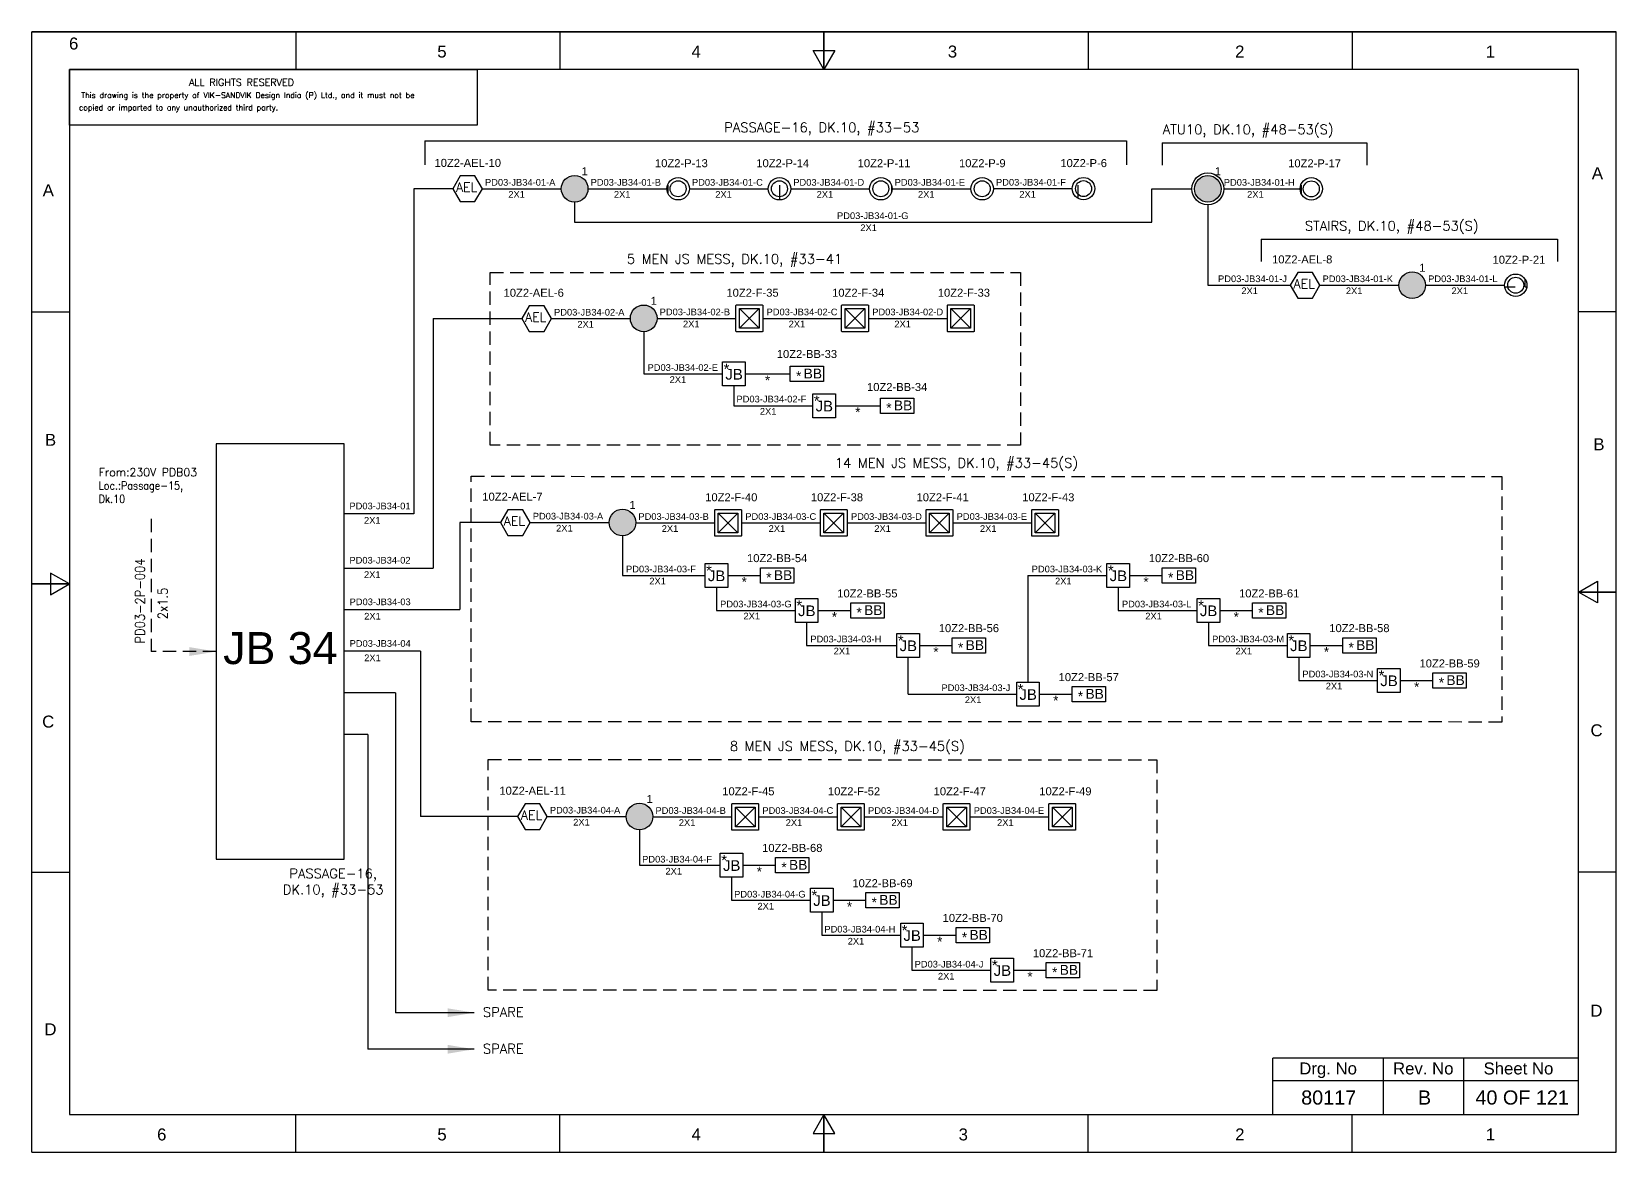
# Model space of a CAD drawing. Header units: inches. Extents: x -3311 to 1429, y -713 to 2436.
# Drawn here: x -2319.5 to -2022.5, y 1220.8 to 1430.8 of the extents above; entities that cross this region are included whole.
import ezdxf
from ezdxf.enums import TextEntityAlignment as Align

# ---------------------------------------------------------------- set-up
doc = ezdxf.new("R2010")
doc.units = ezdxf.units.IN
doc.linetypes.add('HIDDEN', pattern=[0.375, 0.25, -0.125])
doc.linetypes.add('SOLID', pattern=[0])
for name, color, linetype in [('BB', 7, 'Continuous'), ('Fmount', 7, 'Continuous'), ('LINE', 3, 'SOLID')]:
    doc.layers.add(name, color=color, linetype=linetype)
for name, color, linetype, lineweight in [('ELEC_TXT-025', 1, 'Continuous', 25), ('HEL-025', 1, 'Continuous', 25), ('HEL-035', 2, 'Continuous', 35)]:
    doc.layers.add(name, color=color, linetype=linetype, lineweight=lineweight)
doc.styles.add('_NORMAL', font='arial.ttf')
doc.styles.add('ROMAN S', font='romans.shx')
doc.styles.add('ROMANS', font='simplex.shx', dxfattribs={"width": 0.88})
doc.styles.get("Standard").update_dxf_attribs({"font": 'arial.ttf'})
doc.dimstyles.get("Standard").update_dxf_attribs({"dimtxt": 0.18, "dimasz": 0.18, "dimexe": 0.18, "dimexo": 0.0625, "dimgap": 0.09, "dimtad": 0, "dimtih": 1, "dimtoh": 1, "dimdec": 4, "dimzin": 0, "dimdsep": 46, "dimtxsty": 'Standard', "dimcen": 0.09, "dimadec": 0, "dimazin": 0, "dimtfac": 1, "dimtdec": 4, "dimtofl": 0, "dimtmove": 0, "dimatfit": 3, "dimfxl": 1, "dimtolj": 1, "dimtzin": 0, "dimarcsym": 0})
pattern_1 = [(0, (0, 0), (0, 6.985), [5.08, -1.905]), (90, (0, 0), (-6.985, 4e-16), [5.08, -1.905])]

# ---------------------------------------------------------------- blocks, each defined once
blk = doc.blocks.new('fr')
at = {"color": 7, "linetype": 'Continuous'}
for p, q in [((33763.99041882888, 4500.404704292372), (33466.99094982888, 4500.404704292372)), ((33466.99094982888, 4500.404704292372), (33763.99041882888, 4500.404704292372)), ((33466.99094982888, 4290.333634292372), (33466.99094982888, 4500.404704292372)), ((33516.49086132888, 4500.404704292372), (33516.49086132888, 4493.331604292372)), ((33565.99077282888, 4500.404704292372), (33565.99077282888, 4493.331604292372)), ((33615.49068432888, 4500.404704292372), (33615.49068432888, 4493.331604292372)), ((33615.49068432888, 4493.331604292372), (33615.49068432888, 4500.404704292372)), ((33615.49068432888, 4500.404704292372), (33615.49068432888, 4493.331604292372)), ((33664.99059582888, 4500.404704292372), (33664.99059582888, 4493.331604292372)), ((33714.49050732888, 4500.404704292372), (33714.49050732888, 4493.331604292372)), ((33763.99041882888, 4290.333634292372), (33763.99041882888, 4500.404704292372)), ((33763.99041882888, 4290.333634292372), (33763.99041882888, 4500.404704292372)), ((33615.49068432888, 4493.331604292372), (33613.44882182088, 4496.868154292371)), ((33613.44882182088, 4496.868154292371), (33617.53254683689, 4496.868154292371)), ((33617.53254683689, 4496.868154292371), (33615.49068432888, 4493.331604292372)), ((33756.91731882888, 4493.331604292372), (33474.06404982888, 4493.331604292372)), ((33474.06404982888, 4493.331604292372), (33474.06404982888, 4297.406734292372)), ((33756.91731882888, 4297.406734292372), (33756.91731882888, 4493.331604292372)), ((33466.99094982888, 4447.886936792373), (33474.06404982888, 4447.886936792373)), ((33763.99041882888, 4447.886936792373), (33756.91731882888, 4447.886936792373)), ((33474.06404982888, 4396.869169292371), (33470.52749982888, 4398.911031800373)), ((33470.52749982888, 4398.911031800373), (33470.52749982888, 4394.827306784372)), ((33466.99094982888, 4396.869169292371), (33474.06404982888, 4396.869169292371)), ((33474.06404982888, 4396.869169292371), (33466.99094982888, 4396.869169292371)), ((33466.99094982888, 4396.869169292371), (33474.06404982888, 4396.869169292371)), ((33470.52749982888, 4394.827306784372), (33474.06404982888, 4396.869169292371)), ((33756.91731882888, 4395.369169292371), (33760.45386882887, 4397.411031800371)), ((33760.45386882887, 4397.411031800371), (33760.45386882887, 4393.327306784372)), ((33763.99041882888, 4395.369169292371), (33756.91731882888, 4395.369169292371)), ((33760.45386882887, 4393.327306784372), (33756.91731882888, 4395.369169292371)), ((33756.91731882888, 4395.369169292371), (33763.99041882888, 4395.369169292371)), ((33763.99041882888, 4395.369169292371), (33756.91731882888, 4395.369169292371)), ((33466.99094982888, 4342.851401792372), (33474.06404982888, 4342.851401792372)), ((33763.99041882888, 4342.851401792372), (33756.91731882888, 4342.851401792372)), ((33474.06404982888, 4297.406734292372), (33756.91731882888, 4297.406734292372)), ((33516.49086132888, 4290.333634292372), (33516.49086132888, 4297.406734292372)), ((33565.99077282888, 4290.333634292372), (33565.99077282888, 4297.406734292372)), ((33615.49068432888, 4297.406734292372), (33613.44882182088, 4293.870184292372)), ((33615.49068432888, 4290.333634292372), (33615.49068432888, 4297.406734292372)), ((33617.53254683689, 4293.870184292372), (33615.49068432888, 4297.406734292372)), ((33615.49068432888, 4297.406734292372), (33615.49068432888, 4290.333634292372)), ((33615.49068432888, 4290.333634292372), (33615.49068432888, 4297.406734292372)), ((33664.99059582888, 4290.333634292372), (33664.99059582888, 4297.406734292372)), ((33714.49050732888, 4290.333634292372), (33714.49050732888, 4297.406734292372)), ((33613.44882182088, 4293.870184292372), (33617.53254683689, 4293.870184292372)), ((33466.99094982888, 4290.333634292372), (33763.99041882888, 4290.333634292372)), ((33466.99094982888, 4290.333634292372), (33763.99041882888, 4290.333634292372))]:
    blk.add_line(p, q, dxfattribs=at)
at = {"color": 7, "style": '_NORMAL'}
for s, p in [('6', (33474.85554122253, 4498.184568051995)), ('5', (33543.88086868043, 4496.684568051995)), ('4', (33591.52292783513, 4496.684568051995)), ('3', (33639.57026672662, 4496.684568051994)), ('2', (33693.41447692277, 4496.684568051995)), ('1', (33740.39470872623, 4496.684568051995)), ('A', (33760.45386882887, 4473.878661882723)), ('A', (33470.10256842159, 4470.684646417788)), ('B', (33470.52499920517, 4423.895143770592)), ('B', (33760.73536651571, 4423.056339053171)), ('C', (33470.08476970382, 4371.074991954313)), ('C', (33760.28539060379, 4369.440827315858)), ('D', (33760.2726824658, 4316.886883350412)), ('D', (33470.50885169667, 4313.392487638034)), ('6', (33491.36728552911, 4293.686598051996)), ('5', (33543.89261298701, 4293.686598051996)), ('4', (33591.53467214172, 4293.686598051996)), ('3', (33641.59491144936, 4293.686598051996)), ('2', (33693.42622122935, 4293.686598051996)), ('1', (33740.40645303282, 4293.686598051996))]:
    blk.add_text(s, height=2.245709249999999, dxfattribs=at).set_placement(p, align=Align.MIDDLE_CENTER)
blk = doc.blocks.new('A$C4BAD7D21')
at = {"layer": 'HEL-025'}
blk.add_lwpolyline([(-34000.00013845507, -7.23888515495e-05), (-34000.00013845501, 2086.008166713233), (-18713.72949524718, 2086.008166713277), (-18713.72949524724, -7.23888078937e-05)], close=True, dxfattribs=at)
at = {"layer": 'HEL-025', "style": 'ROMANS'}
for s, p in [('This drawing is the property of VIK-SANDVIK Design India (P) Ltd., and it must not be', (-33557.56104603212, 1015.847137906297)), (' copied or imparted to any unauthorized third party.', (-33784.71575493622, 550.1417873854515))]:
    blk.add_text(s, height=210, dxfattribs=at).set_placement(p)
at = {"layer": 'HEL-035', "style": 'ROMANS'}
blk.add_text('     ALL RIGHTS RESERVED', height=262.5, dxfattribs=at).set_placement((-30497.35732344113, 1475.667350434829))
blk = doc.blocks.new('FIXED_KEY_SWITCH')
h = blk.add_hatch(color=1)
h.dxf.hatch_style = 1
edge = h.paths.add_edge_path()
edge.add_arc((848.1293472096052, 1737.458094578189), 2.5, 0, 360)
at = {"color": 1}
blk.add_circle((848.1293472096052, 1737.458094578189), 2.5, dxfattribs=at)
at = {"color": 7, "insert": (849.4370786624187, 1741.499464984656), "char_height": 1.5, "attachment_point": 1, "style": '_NORMAL'}
blk.add_mtext_dynamic_manual_height_columns('1', width=1.5, gutter_width=7.5, heights=[0], dxfattribs=at)
blk = doc.blocks.new('SWT')
blk.add_blockref('FIXED_KEY_SWITCH', (0, 0))
blk.add_attdef('TAG_NO', (844.5529265958943, 1741.112352781243), '', height=1.5)
blk = doc.blocks.new('AEL')
at = {"color": 4}
blk.add_lwpolyline([(989.9752931674598, -190.0937488762077), (992.7522595313308, -190.0937488762077), (994.140742713266, -187.6888254596407), (992.7522595313308, -185.2839020430737), (989.9752931674598, -185.2839020430737), (988.5868099855245, -187.6888254596407)], close=True, dxfattribs=at)
at = {"color": 4, "style": 'ROMANS'}
blk.add_text('AEL', height=1.725, dxfattribs=at).set_placement((989.1959836497424, -188.2711585409042))
blk = doc.blocks.new('AEL_L')
blk.add_blockref('AEL', (0, 0))
blk.add_attdef('TAG_NO', (986.5509174898416, -183.5896636619281), '', height=1.5)
blk = doc.blocks.new('1')
h = blk.add_hatch()
h.set_pattern_fill('ANGLE', color=6)
h.set_pattern_definition(pattern_1)
h.paths.add_polyline_path([(303.2302353130694, 2044.429466900096, 1), (306.2249300712715, 2044.429466900096, 1)], flags=0)
h.paths.add_polyline_path([(302.6275826921704, 2044.429466900096, 1), (306.8275826921705, 2044.429466900096, 1)])
h.paths.add_polyline_path([(306.2249300712715, 2044.429466900096, -1), (303.2302353130694, 2044.429466900096, -1)], flags=16)
h = blk.add_hatch()
h.set_pattern_fill('ANGLE', color=6)
h.set_pattern_definition(pattern_1)
h.paths.add_polyline_path([(303.2302353130694, 2044.429466900096, 1), (306.2249300712715, 2044.429466900096, 1)])
at = {"color": 6}
for radius in [2.099999999999999, 1.497347379101032]:
    blk.add_circle((304.7275826921705, 2044.429466900096), radius, dxfattribs=at)
blk = doc.blocks.new('LED PENDENT LIGHT 15W')
blk.add_blockref('1', (0, 0))
blk.add_attdef('TAG_NO', (301.6269754207697, 2048.098214413763), '', height=1.5)
blk = doc.blocks.new('LED FLUSH MOUNT')
for p, q in [((114817.5814173525, 79431.82363872256), (114604.2757797349, 79218.75747545897)), ((114604.2757797349, 79431.82363872256), (114817.5814173525, 79218.75747545897))]:
    blk.add_line(p, q)
blk.add_lwpolyline([(114571.9285985437, 79470.29055709078), (114849.9285985437, 79470.29055709078, -0.4142135623730951), (114855.9285985437, 79464.29055709078), (114855.9285985437, 79186.29055709078, -0.4142135623730951), (114849.9285985437, 79180.29055709078), (114571.9285985437, 79180.29055709078, -0.4142135623730951), (114565.9285985437, 79186.29055709078), (114565.9285985437, 79464.29055709078, -0.4142135623730951)], format="xyb", close=True)
blk.add_lwpolyline([(114604.2757797349, 79431.82363872256), (114817.5814173525, 79431.82363872256), (114817.5814173525, 79218.75747545897), (114604.2757797349, 79218.75747545897)], close=True)
blk = doc.blocks.new('LED Flush Mounted Light 22W')
blk.add_blockref('LED FLUSH MOUNT', (0, 0))
at = {"style": 'ROMANS', "width": 0.7}
blk.add_attdef('TAG_NO.:', (113905.2667606234, 79578.64476839203), '', height=250, dxfattribs=at)
blk = doc.blocks.new('JB')
blk.add_lwpolyline([(1661.354836109819, 1973.015490007485), (1665.586223044087, 1973.015490007485), (1665.586223044087, 1968.503420436695), (1661.354836109819, 1968.503420436695)], close=True)
at = {"color": 7}
for s, p in [('*', (1661.53748470097, 1970.678877920027)), ('JB', (1661.872987417942, 1969.694719180602))]:
    blk.add_text(s, height=2, dxfattribs=at).set_placement(p)
blk = doc.blocks.new('JB_FOR_BUNKLIGHT')
blk.add_blockref('JB', (0, 0))
blk.add_attdef('TAG_NO:', (1659.455903581978, 1975.187334368848), '', height=1.5)
blk = doc.blocks.new('bunk_light')
blk.add_lwpolyline([(17772.6153376319, 202985.8680182989), (18111.61633732123, 202985.8680182989), (18111.61633732123, 202830.1958095438), (17772.6153376319, 202830.1958095438)], close=True)
at = {"char_height": 100, "attachment_point": 1}
for s, insert in [('*', (17831.10352993814, 202936.6558869556)), ('BB', (17909.15859820797, 202961.6062440904))]:
    blk.add_mtext_dynamic_manual_height_columns(s, width=182.5954301011697, gutter_width=7.5, heights=[0], dxfattribs=dict(at, insert=insert))
blk = doc.blocks.new('LED_BUNK _LIGHT')
at = {"xscale": 0.8, "yscale": 0.8, "zscale": 0.8}
blk.add_blockref('bunk_light', (4435.88410588033, 38936.16159859719), dxfattribs=at)
at = {"style": 'ROMAN S', "width": 0.7}
blk.add_attdef('TAG_NO:', text='', height=250, dxfattribs=at).set_placement((18766.52006118232, 201415.2856696852), align=Align.CENTER)

msp = doc.modelspace()

# ---------------------------------------------------------------- linework, layer by layer
for p, q in [((-2107.666471107646, 1409.994543867156), (-2069.300999687061, 1409.994543867156)), ((-2247.910681118706, 1401.398937916406), (-2247.910681118706, 1340.461602202006)), ((-2240.631609570507, 1401.398937916406), (-2247.910681118706, 1401.398937916406)), ((-2099.10576826792, 1398.401917621694), (-2099.10576826792, 1383.304031497043)), ((-2089.119190303933, 1391.922502721701), (-2033.583187998914, 1391.922502721701)), ((-2185.812346739629, 1366.683198506467), (-2177.371114191242, 1366.683198506467)), ((-2168.901236266242, 1360.720184410766), (-2160.460003717854, 1360.720184410766)), ((-2231.67334119325, 1338.822752314874), (-2239.316231247524, 1338.822752314874)), ((-2239.316231247524, 1338.822752314874), (-2239.316231247524, 1322.4929240361)), ((-2189.096631021896, 1328.906845310165), (-2182.951039879118, 1328.906845310165)), ((-2132.814260301893, 1328.906845310164), (-2132.814260301893, 1308.908882952509)), ((-2113.78745636137, 1328.906845310164), (-2107.641865218591, 1328.906845310164)), ((-2172.185520548508, 1322.34585257815), (-2166.039929405729, 1322.34585257815)), ((-2096.876345887981, 1322.345852578149), (-2090.730754745202, 1322.345852578149)), ((-2153.158716607987, 1315.784859846136), (-2147.013125465208, 1315.784859846136)), ((-2079.965235414594, 1315.784859846134), (-2073.819644271815, 1315.784859846134)), ((-2246.694907559859, 1314.691292900166), (-2260.969383749448, 1314.691292900167)), ((-2246.694907559859, 1314.691292900167), (-2246.694907559859, 1283.705527969649)), ((-2251.368546461991, 1306.889661764235), (-2260.969383749448, 1306.889661764235)), ((-2251.368546461991, 1306.889661764235), (-2251.368546461991, 1246.940067901166)), ((-2063.054124941206, 1309.22386711412), (-2056.908533798427, 1309.22386711412)), ((-2130.698566834757, 1306.652848167113), (-2124.552975691979, 1306.652848167113)), ((-2256.555886179957, 1299.088030628302), (-2260.969383749448, 1299.088030628302)), ((-2256.555886179957, 1299.088030628303), (-2256.555886179957, 1240.084439001367)), ((-2228.470875533879, 1283.705527969649), (-2246.694907559859, 1283.705527969649)), ((-2186.260848340266, 1274.588100825243), (-2180.115257197487, 1274.588100825243)), ((-2169.349737866878, 1268.027108093228), (-2163.204146724099, 1268.027108093228)), ((-2152.43862739349, 1261.466115361213), (-2146.293036250711, 1261.466115361213)), ((-2135.527516920103, 1254.905122629198), (-2129.381925777324, 1254.905122629198))]:
    msp.add_line(p, q)
at = {"color": 7, "linetype": 'Continuous'}
for p, q in [((-2029.62024122419, 1238.437501925578), (-2086.939115727905, 1238.437501925578)), ((-2086.939115727905, 1227.841727110023), (-2086.939115727905, 1238.437501925578)), ((-2066.16651407233, 1227.841727110023), (-2066.16651407233, 1238.437501925578)), ((-2051.150244316711, 1227.841727110023), (-2051.150244316711, 1238.437501925578)), ((-2086.939115727905, 1234.2547068541), (-2029.62024122419, 1234.2547068541))]:
    msp.add_line(p, q, dxfattribs=at)
at = {"linetype": 'HIDDEN', "ltscale": 10}
for points in [[(-2233.594120157323, 1385.719588682947), (-2134.22666363142, 1385.680142462265), (-2134.22666363142, 1353.31792814803), (-2233.594120157323, 1353.35737436871)], [(-2237.176320053361, 1347.491045138979), (-2044.009627169988, 1347.451598918298), (-2044.009627169988, 1301.432680098454), (-2237.176320053361, 1301.472126319134)], [(-2234.013202586971, 1294.394529590006), (-2108.689324711781, 1294.355083369326), (-2108.689324711781, 1251.120161156315), (-2234.013202586971, 1251.159607376996)]]:
    msp.add_lwpolyline(points, close=True, dxfattribs=at)
msp.add_lwpolyline([(-2260.969383749448, 1353.591945147664), (-2284.971660004626, 1353.591945147664), (-2284.971660004626, 1275.691025861472), (-2260.969383749448, 1275.691025861472)], close=True)
msp.add_lwpolyline([(-2297.176626777696, 1339.519278821595), (-2297.176626777696, 1314.641485504568)], dxfattribs=at)
at = {"layer": 'LINE', "color": 0}
for p, q in [((-2245.830547944864, 1410.370168111222), (-2245.830547944864, 1405.870168111222)), ((-2245.830547944864, 1410.370168111222), (-2114.370224484016, 1410.370168111223)), ((-2114.370224484016, 1410.370168111222), (-2114.370224484016, 1405.870168111222)), ((-2107.666471107646, 1409.994543867156), (-2107.666471107646, 1405.804994058351)), ((-2069.300999687061, 1409.994543867156), (-2069.300999687061, 1405.804994058351)), ((-2235.077676842765, 1401.398937916406), (-2220.28225983651, 1401.398937916406)), ((-2217.782259880274, 1398.898470135793), (-2217.782259880274, 1395.12618457004)), ((-2215.282259880273, 1401.398470135793), (-2200.486842874019, 1401.398470135793)), ((-2196.286842947378, 1401.397915067177, -0.0270609315187806), (-2181.491425941123, 1401.397915067177, -0.0270609315187806)), ((-2177.291425941122, 1401.397915067177, -0.0541218630375612), (-2162.496008934867, 1401.397915067177, -0.0541218630375612)), ((-2158.296008934868, 1401.397915067177, -0.0811827945563418), (-2143.500591928614, 1401.397915067177, -0.0811827945563418)), ((-2139.300671652077, 1401.416213487706, -0.1082437260751223), (-2124.505254645822, 1401.416213487706, -0.1082437260751223)), ((-2109.62910235273, 1401.376072642496), (-2102.079923288723, 1401.376072642496)), ((-2109.62910235273, 1395.12618457004), (-2109.62910235273, 1401.376072642497)), ((-2096.13161324712, 1401.376072642496), (-2081.810351261667, 1401.376072642496)), ((-2217.782259880274, 1395.12618457004), (-2109.62910235273, 1395.12618457004)), ((-2089.119190303933, 1391.922502721701), (-2089.119190303933, 1387.732952912896)), ((-2033.583187998914, 1391.922502721701), (-2033.583187998914, 1387.732952912896)), ((-2099.10576826792, 1383.304031497043), (-2083.649864885327, 1383.304031497043)), ((-2078.095932157585, 1383.304031497042), (-2063.30051515133, 1383.304031497042)), ((-2058.30051515133, 1383.304031497041), (-2043.505098145077, 1383.304031497041)), ((-2244.306467744217, 1377.051295858842), (-2244.306467744215, 1330.29455517203)), ((-2244.306467744217, 1377.051295858842), (-2227.687974598152, 1377.051295858842)), ((-2222.134041870412, 1377.051295858842), (-2207.338624864157, 1377.051295858842)), ((-2202.339150680152, 1377.102567717464), (-2187.543733673897, 1377.102567717464)), ((-2182.532533673896, 1377.102567717464), (-2167.737116667641, 1377.102567717464)), ((-2162.72591666764, 1377.102567717464), (-2147.930499661386, 1377.102567717464)), ((-2204.839150680151, 1374.602567717464), (-2204.839150680151, 1366.683198506466)), ((-2204.839150680151, 1366.683198506467), (-2190.043733673897, 1366.683198506467)), ((-2187.928040206763, 1364.427163721073), (-2187.928040206763, 1360.720184410765)), ((-2187.928040206763, 1360.720184410765), (-2173.13262320051, 1360.720184410765)), ((-2247.910681118706, 1340.461602202006), (-2260.969383749448, 1340.461602202006)), ((-2226.119408465508, 1338.822752314874), (-2211.323991459253, 1338.822752314874)), ((-2206.324869567584, 1338.756496971108), (-2191.529452561329, 1338.756496971108)), ((-2186.518252561328, 1338.756496971108), (-2171.722835555073, 1338.756496971108)), ((-2166.711635555073, 1338.756496971108), (-2151.91621854882, 1338.756496971108)), ((-2146.90501854882, 1338.756496971109), (-2132.109601542566, 1338.756496971109)), ((-2208.823991459254, 1336.322752314874), (-2208.823991459254, 1328.906845310165)), ((-2260.969383749448, 1330.29455517203), (-2244.306467744215, 1330.29455517203)), ((-2208.823991459254, 1328.906845310166), (-2193.328017956164, 1328.906845310165)), ((-2132.814260301892, 1328.906845310164), (-2118.018843295637, 1328.906845310164)), ((-2191.212324489031, 1326.65081052477), (-2191.212324489031, 1322.345852578151)), ((-2115.903149828504, 1326.650810524769), (-2115.903149828504, 1322.345852578149)), ((-2260.93914952148, 1322.492924036099), (-2239.316231247524, 1322.492924036099)), ((-2191.212324489031, 1322.345852578151), (-2176.416907482776, 1322.345852578151)), ((-2115.903149828504, 1322.345852578149), (-2101.107732822249, 1322.345852578149)), ((-2174.301214015642, 1320.089817792756), (-2174.301214015642, 1315.784859846136)), ((-2098.992039355117, 1320.089817792754), (-2098.992039355117, 1315.784859846135)), ((-2174.301214015642, 1315.784859846136), (-2157.390103542255, 1315.784859846136)), ((-2098.992039355117, 1315.784859846135), (-2084.196622348862, 1315.784859846135)), ((-2155.27441007512, 1306.652848167113), (-2155.27441007512, 1313.528825060741)), ((-2082.080928881729, 1313.52882506074), (-2082.080928881729, 1309.22386711412)), ((-2082.080928881729, 1309.22386711412), (-2067.285511875474, 1309.22386711412)), ((-2155.27441007512, 1306.652848167113), (-2134.929953769025, 1306.652848167113)), ((-2222.916942806137, 1283.705527969649), (-2208.121525799882, 1283.705527969649)), ((-2203.122403908213, 1283.639272625884), (-2188.326986901958, 1283.639272625884)), ((-2183.315786901957, 1283.639272625884), (-2168.520369895704, 1283.639272625884)), ((-2163.509169895703, 1283.639272625884), (-2148.713752889448, 1283.639272625884)), ((-2143.702552889447, 1283.639272625884), (-2128.907135883193, 1283.639272625884)), ((-2205.621525799883, 1281.205527969649), (-2205.621525799883, 1274.588100825243)), ((-2205.621525799883, 1274.588100825243), (-2190.492235274534, 1274.588100825243)), ((-2188.3765418074, 1272.332066039848), (-2188.3765418074, 1268.027108093228)), ((-2188.3765418074, 1268.027108093228), (-2173.581124801146, 1268.027108093228)), ((-2171.465431334013, 1265.771073307833), (-2171.465431334013, 1261.466115361213)), ((-2171.465431334013, 1261.466115361213), (-2156.670014327758, 1261.466115361213)), ((-2154.554320860625, 1259.210080575818), (-2154.554320860625, 1254.905122629199)), ((-2154.554320860625, 1254.905122629199), (-2139.758903854371, 1254.905122629199))]:
    msp.add_line(p, q, dxfattribs=at)
msp.add_circle((-2099.105768267921, 1401.376072642496), 2.974155020801596, dxfattribs=at)

# ---------------------------------------------------------------- block references
for name, p in [('fr', (-35786.53756005307, -3069.56500718235)), ('SWT', (-3065.911607089879, -336.0596244423959)), ('SWT', (-2947.235115477526, -336.0820219356933)), ('SWT', (-2908.929862360934, -354.1540630811482)), ('SWT', (-3052.968497889756, -360.3555268607251)), ('JB_FOR_BUNKLIGHT', (-3851.398569783716, -604.0762567156225)), ('JB_FOR_BUNKLIGHT', (-3834.487459310329, -610.039270811324)), ('SWT', (-3056.953338668859, -398.6353422633146)), ('JB_FOR_BUNKLIGHT', (-3854.682854065984, -641.8526099119247)), ('JB_FOR_BUNKLIGHT', (-3779.373679405456, -641.852609911926)), ('JB_FOR_BUNKLIGHT', (-3837.771743592595, -648.4136026439396)), ('JB_FOR_BUNKLIGHT', (-3762.462568932069, -648.413602643941)), ('JB_FOR_BUNKLIGHT', (-3818.744939652075, -654.9745953759541)), ('JB_FOR_BUNKLIGHT', (-3745.551458458681, -654.9745953759557)), ('JB_FOR_BUNKLIGHT', (-3728.640347985294, -661.5355881079704)), ('JB_FOR_BUNKLIGHT', (-3796.284789878845, -664.1066070549768)), ('SWT', (-3053.750873009488, -453.7525666085402)), ('JB_FOR_BUNKLIGHT', (-3851.847071384353, -696.1713543968474)), ('JB_FOR_BUNKLIGHT', (-3834.935960910965, -702.7323471288623)), ('JB_FOR_BUNKLIGHT', (-3818.024850437578, -709.293339860877)), ('JB_FOR_BUNKLIGHT', (-3801.113739964191, -715.8543325928918))]:
    msp.add_blockref(name, p)
ref = msp.add_blockref('AEL_L', (-3229.21841955603, 1589.087763376046))
ref.add_attrib('TAG_NO', '10Z2-AEL-10', (-2244.046187514746, 1405.498099714119), dxfattribs={"color": 4, "height": 1.5})
ref = msp.add_blockref('LED PENDENT LIGHT 15W', (-2503.11442556619, -643.0309967643024, -0.0270609315187806))
ref.add_attrib('TAG_NO', '10Z2-P-13', (-2202.725479424368, 1405.435813773047, -0.0270609315187806), dxfattribs={"height": 1.5})
ref = msp.add_blockref('LED PENDENT LIGHT 15W', (-2484.119008633293, -643.0315518329197, -0.0541218630375612))
ref.add_attrib('TAG_NO', '10Z2-P-14', (-2183.730062491471, 1405.435258704429, -0.0541218630375612), dxfattribs={"height": 1.5})
ref = msp.add_blockref('LED PENDENT LIGHT 15W', (-2465.123591627037, -643.0315518329197, -0.0811827945563418))
ref.add_attrib('TAG_NO', '10Z2-P-11', (-2164.734645485215, 1405.435258704429, -0.0811827945563418), dxfattribs={"height": 1.5})
ref = msp.add_blockref('LED PENDENT LIGHT 15W', (-2446.128174620783, -643.0315518329197, -0.1082437260751223))
ref.add_attrib('TAG_NO', '10Z2-P-9', (-2145.739228478961, 1405.435258704429, -0.1082437260751223), dxfattribs={"height": 1.5})
ref = msp.add_blockref('LED PENDENT LIGHT 15W', (-2427.132837337994, -643.0132534123895, -0.1082437260751223))
ref.add_attrib('TAG_NO', '10Z2-P-6', (-2126.743891196172, 1405.45355712496, -0.1082437260751223), dxfattribs={"height": 1.5})
ref = msp.add_blockref('LED PENDENT LIGHT 15W', (-2384.437933953837, -643.0533942575998, -0.0270609315187806))
ref.add_attrib('TAG_NO', '10Z2-P-17', (-2084.048987812015, 1405.41341627975, -0.0270609315187806), dxfattribs={"height": 1.5})
ref = msp.add_blockref('AEL_L', (-3072.236674870851, 1570.992856956682))
ref.add_attrib('TAG_NO', '10Z2-AEL-8', (-2087.064442829567, 1387.403193294754), dxfattribs={"color": 4, "height": 1.5})
ref = msp.add_blockref('LED PENDENT LIGHT 15W', (-2346.132680837247, -661.1254354030547, -0.0270609315187806))
ref.add_attrib('TAG_NO', '10Z2-P-21', (-2045.743734695424, 1387.341375134294, -0.0270609315187806), dxfattribs={"height": 1.5})
ref = msp.add_blockref('AEL_L', (-3216.274784583678, 1564.740121318483))
ref.add_attrib('TAG_NO', '10Z2-AEL-6', (-2231.102552542393, 1381.150457656556), dxfattribs={"color": 4, "height": 1.5})
ref = msp.add_blockref('AEL_L', (-3220.260151178774, 1526.511577774515))
ref.add_attrib('TAG_NO', '10Z2-AEL-7', (-2235.087919137491, 1342.921914112587), dxfattribs={"color": 4, "height": 1.5})
ref = msp.add_blockref('AEL_L', (-3217.057685519403, 1471.39435342929))
ref.add_attrib('TAG_NO', '10Z2-AEL-11', (-2231.88545347812, 1287.804689767362), dxfattribs={"color": 4, "height": 1.5})
at = {"layer": 'BB'}
ref = msp.add_blockref('LED_BUNK _LIGHT', (-2607.158729893956, -3270.406808962612), dxfattribs=dict(at, xscale=0.02304, yscale=0.02304, zscale=0.02304))
ref.add_attrib('TAG_NO:', '10Z2-BB-33', dxfattribs={"layer": '0', "height": 1.5}).set_placement((-2174.246294043907, 1369.216163203368, 2.3364418786e-06), align=Align.BOTTOM_CENTER)
ref = msp.add_blockref('LED_BUNK _LIGHT', (-2590.247619420568, -3276.369823058311), dxfattribs=dict(at, xscale=0.02304, yscale=0.02304, zscale=0.02304))
ref.add_attrib('TAG_NO:', '10Z2-BB-34', dxfattribs={"layer": '0', "height": 1.5}).set_placement((-2157.33518357052, 1363.028592797364, 2.3364418786e-06), align=Align.BOTTOM_CENTER)
ref = msp.add_blockref('LED_BUNK _LIGHT', (-2612.738655581832, -3308.183162158912), dxfattribs=dict(at, xscale=0.02304, yscale=0.02304, zscale=0.02304))
ref.add_attrib('TAG_NO:', '10Z2-BB-54', dxfattribs={"layer": '0', "height": 1.5}).set_placement((-2179.826219731781, 1330.949745894197, 2.336441878597069e-06), align=Align.BOTTOM_CENTER)
ref = msp.add_blockref('LED_BUNK _LIGHT', (-2537.429480921305, -3308.183162158914), dxfattribs=dict(at, xscale=0.02304, yscale=0.02304, zscale=0.02304))
ref.add_attrib('TAG_NO:', '10Z2-BB-60', dxfattribs={"layer": '0', "height": 1.5}).set_placement((-2104.517045071254, 1330.949745894196, 2.336441878597069e-06), align=Align.BOTTOM_CENTER)
ref = msp.add_blockref('LED_BUNK _LIGHT', (-2595.827545108443, -3314.744154890927), dxfattribs=dict(at, xscale=0.02304, yscale=0.02304, zscale=0.02304))
ref.add_attrib('TAG_NO:', '10Z2-BB-55', dxfattribs={"layer": '0', "height": 1.5}).set_placement((-2162.915109258393, 1324.340170532897, 2.336441878597069e-06), align=Align.BOTTOM_CENTER)
ref = msp.add_blockref('LED_BUNK _LIGHT', (-2520.518370447916, -3314.744154890928), dxfattribs=dict(at, xscale=0.02304, yscale=0.02304, zscale=0.02304))
ref.add_attrib('TAG_NO:', '10Z2-BB-61', dxfattribs={"layer": '0', "height": 1.5}).set_placement((-2087.605934597867, 1324.340170532896, 2.336441878597069e-06), align=Align.BOTTOM_CENTER)
ref = msp.add_blockref('LED_BUNK _LIGHT', (-2576.800741167922, -3321.305147622942), dxfattribs=dict(at, xscale=0.02304, yscale=0.02304, zscale=0.02304))
ref.add_attrib('TAG_NO:', '10Z2-BB-56', dxfattribs={"layer": '0', "height": 1.5}).set_placement((-2143.888305317872, 1317.827760430167, 2.336441878597069e-06), align=Align.BOTTOM_CENTER)
ref = msp.add_blockref('LED_BUNK _LIGHT', (-2503.607259974531, -3321.305147622943), dxfattribs=dict(at, xscale=0.02304, yscale=0.02304, zscale=0.02304))
ref.add_attrib('TAG_NO:', '10Z2-BB-58', dxfattribs={"layer": '0', "height": 1.5}).set_placement((-2070.69482412448, 1317.827760430166, 2.336441878597069e-06), align=Align.BOTTOM_CENTER)
ref = msp.add_blockref('LED_BUNK _LIGHT', (-2486.696149501141, -3327.866140354958), dxfattribs=dict(at, xscale=0.02304, yscale=0.02304, zscale=0.02304))
ref.add_attrib('TAG_NO:', '10Z2-BB-59', dxfattribs={"layer": '0', "height": 1.5}).set_placement((-2053.783713651092, 1311.218185068866, 2.336441878597069e-06), align=Align.BOTTOM_CENTER)
ref = msp.add_blockref('LED_BUNK _LIGHT', (-2554.340591394693, -3330.437159301964), dxfattribs=dict(at, xscale=0.02304, yscale=0.02304, zscale=0.02304))
ref.add_attrib('TAG_NO:', '10Z2-BB-57', dxfattribs={"layer": '0', "height": 1.5}).set_placement((-2121.428155544643, 1308.64716612186, 2.336441878597069e-06), align=Align.BOTTOM_CENTER)
ref = msp.add_blockref('LED_BUNK _LIGHT', (-2609.902872900201, -3362.501906643835), dxfattribs=dict(at, xscale=0.02304, yscale=0.02304, zscale=0.02304))
ref.add_attrib('TAG_NO:', '10Z2-BB-68', dxfattribs={"layer": '0', "height": 1.5}).set_placement((-2176.990437050151, 1276.631001409274, 2.336441878599999e-06), align=Align.BOTTOM_CENTER)
ref = msp.add_blockref('LED_BUNK _LIGHT', (-2592.991762426813, -3369.06289937585), dxfattribs=dict(at, xscale=0.02304, yscale=0.02304, zscale=0.02304))
ref.add_attrib('TAG_NO:', '10Z2-BB-69', dxfattribs={"layer": '0', "height": 1.5}).set_placement((-2160.079326576763, 1270.021426047974, 2.336441878599999e-06), align=Align.BOTTOM_CENTER)
ref = msp.add_blockref('LED_BUNK _LIGHT', (-2576.080651953427, -3375.623892107864), dxfattribs=dict(at, xscale=0.02304, yscale=0.02304, zscale=0.02304))
ref.add_attrib('TAG_NO:', '10Z2-BB-70', dxfattribs={"layer": '0', "height": 1.5}).set_placement((-2143.168216103377, 1263.509015945245, 2.336441878599999e-06), align=Align.BOTTOM_CENTER)
ref = msp.add_blockref('LED_BUNK _LIGHT', (-2559.169541480038, -3382.184884839879), dxfattribs=dict(at, xscale=0.02304, yscale=0.02304, zscale=0.02304))
ref.add_attrib('TAG_NO:', '10Z2-BB-71', dxfattribs={"layer": '0', "height": 1.5}).set_placement((-2126.257105629988, 1256.899440583945, 2.336441878599999e-06), align=Align.BOTTOM_CENTER)
at = {"layer": 'ELEC_TXT-025', "color": 0, "xscale": 0.005, "yscale": 0.005, "zscale": 0.005}
msp.add_blockref('A$C4BAD7D21', (-2142.473509531915, 1413.336556276457), dxfattribs=at)
at = {"layer": 'Fmount'}
ref = msp.add_blockref('LED Flush Mounted Light 22W', (-4167.242979856733, 6.361546890934733), dxfattribs=dict(at, xscale=0.01728, yscale=0.01728, zscale=0.01728))
ref.add_attrib('TAG_NO.:', '10Z2-F-35', dxfattribs={"layer": '0', "height": 1.5}).set_placement((-2189.329495752528, 1380.707057703873), align=Align.BOTTOM_LEFT)
ref = msp.add_blockref('LED Flush Mounted Light 22W', (-4147.436362850476, 6.361546890934733), dxfattribs=dict(at, xscale=0.01728, yscale=0.01728, zscale=0.01728))
ref.add_attrib('TAG_NO.:', '10Z2-F-34', dxfattribs={"layer": '0', "height": 1.5}).set_placement((-2169.522878746272, 1380.707057703873), align=Align.BOTTOM_LEFT)
ref = msp.add_blockref('LED Flush Mounted Light 22W', (-4127.629745844221, 6.361546890934733), dxfattribs=dict(at, xscale=0.01728, yscale=0.01728, zscale=0.01728))
ref.add_attrib('TAG_NO.:', '10Z2-F-33', dxfattribs={"layer": '0', "height": 1.5}).set_placement((-2149.716261740016, 1380.707057703873), align=Align.BOTTOM_LEFT)
ref = msp.add_blockref('LED Flush Mounted Light 22W', (-4171.228698744164, -31.98452385541986), dxfattribs=dict(at, xscale=0.01728, yscale=0.01728, zscale=0.01728))
ref.add_attrib('TAG_NO.:', '10Z2-F-40', dxfattribs={"layer": '0', "height": 1.5}).set_placement((-2193.315214639958, 1342.360986957518), align=Align.BOTTOM_LEFT)
ref = msp.add_blockref('LED Flush Mounted Light 22W', (-4151.422081737908, -31.98452385542077), dxfattribs=dict(at, xscale=0.01728, yscale=0.01728, zscale=0.01728))
ref.add_attrib('TAG_NO.:', '10Z2-F-38', dxfattribs={"layer": '0', "height": 1.5}).set_placement((-2173.508597633702, 1342.360986957517), align=Align.BOTTOM_LEFT)
ref = msp.add_blockref('LED Flush Mounted Light 22W', (-4131.615464731655, -31.98452385541986), dxfattribs=dict(at, xscale=0.01728, yscale=0.01728, zscale=0.01728))
ref.add_attrib('TAG_NO.:', '10Z2-F-41', dxfattribs={"layer": '0', "height": 1.5}).set_placement((-2153.701980627448, 1342.360986957518), align=Align.BOTTOM_LEFT)
ref = msp.add_blockref('LED Flush Mounted Light 22W', (-4111.8088477254, -31.98452385541895), dxfattribs=dict(at, xscale=0.01728, yscale=0.01728, zscale=0.01728))
ref.add_attrib('TAG_NO.:', '10Z2-F-43', dxfattribs={"layer": '0', "height": 1.5}).set_placement((-2133.895363621195, 1342.360986957519), align=Align.BOTTOM_LEFT)
ref = msp.add_blockref('LED Flush Mounted Light 22W', (-4168.026233084794, -87.10174820064549), dxfattribs=dict(at, xscale=0.01728, yscale=0.01728, zscale=0.01728))
ref.add_attrib('TAG_NO.:', '10Z2-F-45', dxfattribs={"layer": '0', "height": 1.5}).set_placement((-2190.112748980587, 1287.243762612293), align=Align.BOTTOM_LEFT)
ref = msp.add_blockref('LED Flush Mounted Light 22W', (-4148.219616078539, -87.10174820064549), dxfattribs=dict(at, xscale=0.01728, yscale=0.01728, zscale=0.01728))
ref.add_attrib('TAG_NO.:', '10Z2-F-52', dxfattribs={"layer": '0', "height": 1.5}).set_placement((-2170.306131974333, 1287.243762612293), align=Align.BOTTOM_LEFT)
ref = msp.add_blockref('LED Flush Mounted Light 22W', (-4128.412999072284, -87.10174820064549), dxfattribs=dict(at, xscale=0.01728, yscale=0.01728, zscale=0.01728))
ref.add_attrib('TAG_NO.:', '10Z2-F-47', dxfattribs={"layer": '0', "height": 1.5}).set_placement((-2150.499514968079, 1287.243762612293), align=Align.BOTTOM_LEFT)
ref = msp.add_blockref('LED Flush Mounted Light 22W', (-4108.606382066027, -87.10174820064549), dxfattribs=dict(at, xscale=0.01728, yscale=0.01728, zscale=0.01728))
ref.add_attrib('TAG_NO.:', '10Z2-F-49', dxfattribs={"layer": '0', "height": 1.5}).set_placement((-2130.692897961822, 1287.243762612293), align=Align.BOTTOM_LEFT)

# ---------------------------------------------------------------- texts
at = {"color": 7}
for s, height, p in [('PD03-JB34-01-A', 1.25, (-2234.587199638561, 1401.971438392046)), ('PD03-JB34-01-B', 1.25, (-2214.791782676071, 1401.970970611434)), ('PD03-JB34-01-C', 1.25, (-2195.796365743344, 1401.970388769392, -0.0541218630375612)), ('PD03-JB34-01-D', 1.25, (-2176.800948736992, 1401.97039790221, -0.0541218630375612)), ('PD03-JB34-01-E', 1.25, (-2157.805531730738, 1401.97039790221, -0.0811827945563418)), ('PD03-JB34-01-F', 1.25, (-2138.810194447903, 1401.988701764464, -0.1082437260751223)), ('PD03-JB34-01-H', 1.25, (-2096.11537078721, 1401.966859339785)), ('2X1', 1.25, (-2230.216491082792, 1399.717284515501)), ('2X1', 1.25, (-2210.421074121215, 1399.716749118622)), ('2X1', 1.25, (-2191.425657188317, 1399.716194050004, -0.0270609315187806)), ('2X1', 1.25, (-2172.430240182063, 1399.716194050004, -0.0541218630375612)), ('2X1', 1.25, (-2153.434823175808, 1399.716194050004, -0.0811827945563418)), ('2X1', 1.25, (-2134.439485892132, 1399.734547887919, -0.1082437260751223)), ('2X1', 1.25, (-2091.744662231439, 1399.712705463239)), ('PD03-JB34-01-G', 1.25, (-2168.609319464772, 1395.716971267328)), ('2X1', 1.25, (-2164.238610909001, 1393.462817390783)), ('PD03-JB34-01-J', 1.25, (-2097.192408225928, 1383.894818194331)), ('PD03-JB34-01-K', 1.25, (-2077.605534676875, 1383.89481819433)), ('PD03-JB34-01-L', 1.25, (-2057.810117670619, 1383.894818194329)), ('2X1', 1.25, (-2092.821699670157, 1381.640664317786)), ('2X1', 1.25, (-2073.234826121104, 1381.640664317785)), ('2X1', 1.25, (-2053.439409114848, 1381.640664317784)), ('PD03-JB34-02-A', 1.25, (-2221.643564666379, 1377.623769561058, -0.0270609315187806)), ('PD03-JB34-02-B', 1.25, (-2201.848673476118, 1377.675041419679, -0.0270609315187806)), ('PD03-JB34-02-C', 1.25, (-2181.811656803092, 1377.675041419679, -0.0270609315187806)), ('PD03-JB34-02-D', 1.25, (-2162.005039796838, 1377.675041419679, -0.0270609315187806)), ('2X1', 1.25, (-2217.272856111352, 1375.369574841671)), ('2X1', 1.25, (-2197.477964921091, 1375.420846700292)), ('2X1', 1.25, (-2177.671347914838, 1375.420846700292)), ('2X1', 1.25, (-2157.864730908582, 1375.420846700292)), ('PD03-JB34-02-E', 1.25, (-2204.118273809349, 1367.255672208682, -0.0270609315187806)), ('2X1', 1.25, (-2199.977964921091, 1365.001477489295)), ('*', 1.8, (-2182.111466420936, 1364.586510186548)), ('PD03-JB34-02-F', 1.25, (-2187.449288818727, 1361.343929971601, -0.0270609315187806)), ('2X1', 1.25, (-2183.066854447703, 1359.038463393593)), ('*', 1.8, (-2165.200355947548, 1358.623496090847)), ('PD03-JB34-01', 1.25, (-2259.992163170489, 1341.301696863357)), ('2X1', 1.25, (-2257.261220430221, 1338.608053071312)), ('PD03-JB34-03-A', 1.25, (-2225.628931261304, 1339.395252790515)), ('PD03-JB34-03-B', 1.25, (-2205.834392407144, 1339.328529666137)), ('PD03-JB34-03-C', 1.25, (-2185.797375690526, 1339.328970673325, -0.0270609315187806)), ('PD03-JB34-03-D', 1.25, (-2165.99075868427, 1339.328970673323, -0.0270609315187806)), ('PD03-JB34-03-E', 1.25, (-2146.184141678018, 1339.328970673324, -0.0270609315187806)), ('2X1', 1.25, (-2221.258222705535, 1337.141098913969)), ('2X1', 1.25, (-2201.463683852288, 1337.074308173325)), ('2X1', 1.25, (-2181.426667135499, 1337.074775953937)), ('2X1', 1.25, (-2161.620050129244, 1337.074775953936)), ('2X1', 1.25, (-2141.813433122992, 1337.074775953937)), ('PD03-JB34-02', 1.25, (-2259.992163170489, 1331.134649833381)), ('PD03-JB34-03-F', 1.25, (-2208.153099310326, 1329.479345785805)), ('PD03-JB34-03-K', 1.25, (-2132.115570130644, 1329.479345785804)), ('2X1', 1.25, (-2257.261220430221, 1328.441006041336)), ('2X1', 1.25, (-2203.782390754555, 1327.22519190926)), ('*', 1.8, (-2186.491459213953, 1326.810156990246)), ('2X1', 1.25, (-2127.744861574873, 1327.225191909259)), ('*', 1.8, (-2111.182284553426, 1326.810156990245)), ('PD03-JB34-03', 1.25, (-2259.96192894252, 1323.33301869745)), ('2X1', 1.25, (-2257.230986202253, 1320.639374905405)), ('PD03-JB34-03-G', 1.25, (-2190.513634317782, 1322.918353053791)), ('2X1', 1.25, (-2186.142925762012, 1320.664199177246)), ('*', 1.8, (-2169.580348740565, 1320.249164258232)), ('PD03-JB34-03-L', 1.25, (-2115.204459657255, 1322.918353053789)), ('2X1', 1.25, (-2110.833751101485, 1320.664199177244)), ('*', 1.8, (-2094.271174080038, 1320.24916425823)), ('PD03-JB34-04', 1.25, (-2259.96192894252, 1315.531387561518)), ('PD03-JB34-03-H', 1.25, (-2173.602523844394, 1316.357360321776)), ('PD03-JB34-03-M', 1.25, (-2098.293349183868, 1316.357360321775)), ('2X1', 1.25, (-2257.230986202253, 1312.837743769473)), ('2X1', 1.25, (-2169.231815288623, 1314.103206445231)), ('*', 1.8, (-2150.553544800043, 1313.688171526217)), ('2X1', 1.25, (-2093.922640628097, 1314.103206445229)), ('*', 1.8, (-2077.36006360665, 1313.688171526215)), ('PD03-JB34-03-N', 1.25, (-2081.382238710481, 1309.79636758976)), ('PD03-JB34-03-J', 1.25, (-2149.026680604032, 1307.225348642753)), ('2X1', 1.25, (-2077.01153015471, 1307.542213713215)), ('*', 1.8, (-2060.448953133263, 1307.127178794201)), ('2X1', 1.25, (-2144.655972048261, 1304.971194766208)), ('*', 1.8, (-2128.093395026814, 1304.556159847194)), ('PD03-JB34-04-A', 1.25, (-2222.426465601932, 1284.27802844529)), ('2X1', 1.25, (-2218.055757046164, 1282.023874568745)), ('PD03-JB34-04-B', 1.25, (-2202.631926747773, 1284.211305320912)), ('2X1', 1.25, (-2198.261218192917, 1281.9570838281)), ('PD03-JB34-04-C', 1.25, (-2182.594910031155, 1284.211746328099, -0.0270609315187806)), ('2X1', 1.25, (-2178.224201476128, 1281.957551608712)), ('PD03-JB34-04-D', 1.25, (-2162.788293024899, 1284.211746328099, -0.0270609315187806)), ('2X1', 1.25, (-2158.417584469872, 1281.957551608712)), ('PD03-JB34-04-E', 1.25, (-2142.981676018643, 1284.211746328099, -0.0270609315187806)), ('2X1', 1.25, (-2138.610967463616, 1281.957551608712)), ('PD03-JB34-04-F', 1.25, (-2205.131926747773, 1275.093878176506)), ('*', 1.8, (-2183.655676532323, 1272.491412505324)), ('2X1', 1.25, (-2200.761218192917, 1272.839656683694)), ('PD03-JB34-04-G', 1.25, (-2187.88694275529, 1268.532885444491)), ('2X1', 1.25, (-2183.516234200434, 1266.278663951679)), ('*', 1.8, (-2166.744566058934, 1265.930419773309)), ('PD03-JB34-04-H', 1.25, (-2170.975832281903, 1261.971892712476)), ('2X1', 1.25, (-2166.605123727047, 1259.717671219664)), ('*', 1.8, (-2149.833455585547, 1259.369427041294)), ('PD03-JB34-04-J', 1.25, (-2154.064721808516, 1255.410899980462)), ('2X1', 1.25, (-2149.694013253659, 1253.15667848765)), ('*', 1.8, (-2132.922345112159, 1252.808434309279))]:
    msp.add_text(s, height=height, dxfattribs=at).set_placement(p)
at = {"color": 7, "lineweight": 30}
msp.add_text('JB 34 ', height=6, dxfattribs=at).set_placement((-2271.778594160397, 1315.290696741395), align=Align.MIDDLE_CENTER)
at = {"color": 7}
for s, height, p in [('Drg. No', 2.245994999999999, (-2076.565902237245, 1236.488866579205)), ('Rev. No', 2.245994999999999, (-2058.728286608303, 1236.488866579205)), ('Sheet No', 2.245994999999999, (-2040.886885164414, 1236.488866579205)), ('80117', 2.65275, (-2076.458206825274, 1231.043750887067)), ('B', 2.65275, (-2058.487536241689, 1231.043750887068)), ('40 OF 121', 2.65275, (-2040.201018691711, 1231.043750887068))]:
    msp.add_text(s, height=height, dxfattribs=at).set_placement(p, align=Align.MIDDLE_CENTER)
at = {"char_height": 1.8, "width": 80.35367833693469, "attachment_point": 1, "style": '_NORMAL'}
for s, insert in [('{\\Fromans|c0;\\C2;PASSAGE-16, DK.10, #33-53}', (-2189.745833357428, 1413.798658451082)), ('{\\Fromans|c0;\\C2;ATU10, DK.10, #48-53(S)}', (-2107.542596293626, 1413.423034207014)), ('{\\Fromans|c0;\\C2;STAIRS, DK.10, #48-53(S)}', (-2080.912612818682, 1395.350993061559)), ('{\\Fromans|c0;\\C2;5 MEN JS MESS, DK.10, #33-41}', (-2207.988300733749, 1389.137830642913)), ('{\\Fromans|c0;\\C2;14 MEN JS MESS, DK.10, #33-45(S)}', (-2169.011910666878, 1350.909287098944)), ('{\\Fromans|c0;\\C2;8 MEN JS MESS, DK.10, #33-45(S)}', (-2188.689601865216, 1297.813133145857))]:
    msp.add_mtext(s, dxfattribs=dict(at, insert=insert))
at = {"color": 7, "insert": (-2306.998466772279, 1349.005351965479), "char_height": 1.5, "width": 36.88843007146136, "attachment_point": 1}
msp.add_mtext('{\\Fromans|c0;\\C2;From:230V PDB03 \\P\\Fsimplex|c0;\\W0.88;Loc.:Passage-15,      \\PDk.10}', dxfattribs=at)
at = {"color": 7, "insert": (-2300.164102174147, 1316.135655379616), "char_height": 1.8, "width": 17.12963194783359, "attachment_point": 1, "rotation": 90, "style": '_NORMAL'}
msp.add_mtext('{\\Fromans|c0;\\W0.88;PD03-2P-004}', dxfattribs=at)
at = {"color": 7, "insert": (-2295.893150774008, 1320.697499984948), "char_height": 1.8, "attachment_point": 1, "rotation": 90, "style": '_NORMAL'}
msp.add_mtext('{\\Fsimplex|c0;\\W0.88;2x1.5}', dxfattribs=at)
at = {"color": 7, "insert": (-2272.4892201297, 1273.92919203244), "char_height": 1.8, "attachment_point": 1, "style": '_NORMAL'}
msp.add_mtext('\\pxqc;{\\Fromans|c0;\\C2;PASSAGE-16, \\PDK.10, #33-53}', dxfattribs=at)
at = {"color": 7, "char_height": 1.8, "width": 8.165826236390785, "attachment_point": 1, "style": '_NORMAL'}
for insert in [(-2234.971086900644, 1247.937061703296), (-2234.971086900644, 1241.081432803497)]:
    msp.add_mtext('{\\Fromans|c0;\\C2;SPARE}', dxfattribs=dict(at, insert=insert))

# ---------------------------------------------------------------- leaders
at = {"linetype": 'HIDDEN', "ltscale": 10}
msp.add_leader([(-2284.971660004626, 1314.641485504568), (-2297.176626777696, 1314.641485504568)], dimstyle='Standard', override={"dimasz": 5, "dimarcsym": 1}, dxfattribs=at)
for points in [[(-2236.590524539296, 1246.940067901166), (-2251.368546461991, 1246.940067901166)], [(-2236.590524539296, 1240.084439001367), (-2256.555886179957, 1240.084439001367)]]:
    msp.add_leader(points, dimstyle='Standard', override={"dimasz": 5, "dimarcsym": 1})

doc.saveas('drawing.dxf')
